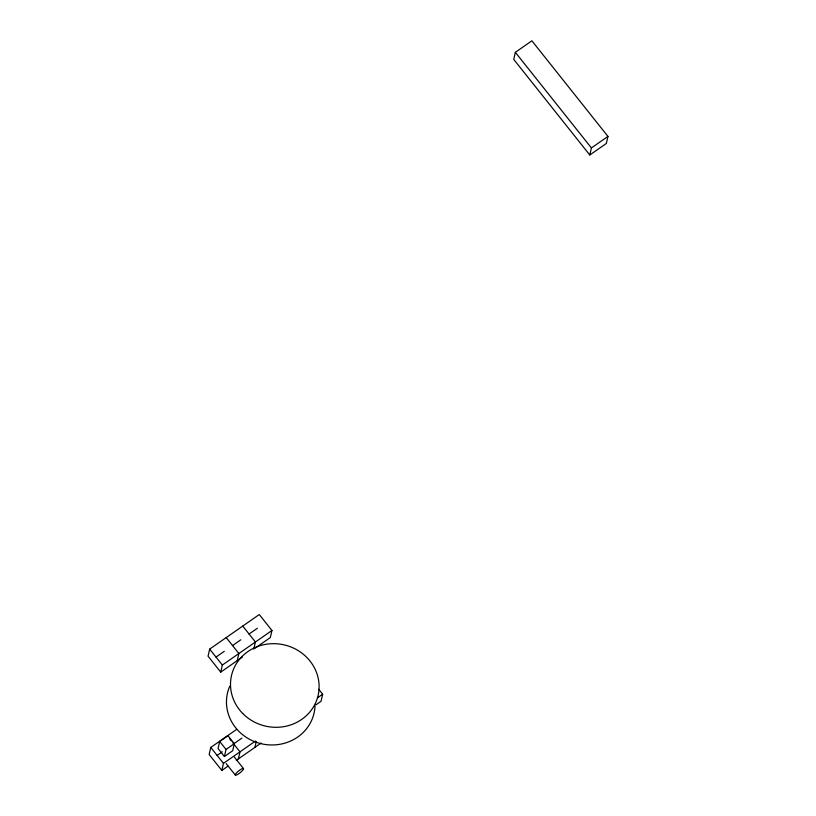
<?xml version="1.0" encoding="UTF-8"?>
<svg xmlns="http://www.w3.org/2000/svg" width="816" height="816" viewBox="0 0 816 816"><rect width="100%" height="100%" fill="white"/><g stroke="black" fill="none" stroke-linecap="round" stroke-linejoin="round"><path stroke-width="1.22" d="M254.827 648.343L270.331 637.541L271.952 630.472L259.274 614.54L209.671 649.118L208.049 656.176L220.728 672.119L242.434 656.992M220.728 672.119L222.35 665.05L271.952 630.472M236.609 729.422L210.773 747.436L209.151 754.504L221.83 770.437L228.031 766.112M237.262 660.593L238.884 653.524L226.205 637.592M219.698 741.469L218.076 748.537L224.41 756.503L232.682 750.74L234.304 743.672L227.96 735.706L219.698 741.469L226.032 749.435L224.41 756.503M221.83 770.437L223.451 763.368L255.49 741.04M253.796 649.067L255.418 641.998L242.74 626.066M238.364 758.911L239.986 751.842L232.856 742.876M254.898 747.385L256.255 741.499M318.699 689.234L322.657 694.212L321.045 701.281L315.874 704.881M515.355 52.326L513.733 59.395L589.795 155.009L606.329 143.483L607.951 136.415L531.889 40.8L515.355 52.326L591.416 147.941L589.795 155.009M591.416 147.941L607.951 136.415M216.005 657.084L224.278 651.321M232.54 645.558L240.812 639.795M249.074 634.032L257.346 628.269M217.107 755.402L222.278 751.801M233.651 743.876L241.913 738.113M226.032 749.435L234.304 743.672M317.495 697.813L322.657 694.212M236.303 760.349L261.1 743.06M209.671 649.118L222.35 665.05M229.684 738.898L231.265 740.887M234.355 757.085L243.484 768.56A5.222 1.173 -38.5 0 1 237.762 774.384A5.222 1.173 -38.5 0 1 236.926 772.456A5.222 1.173 -38.5 0 1 243.525 768.631M226.195 763.613L235.324 775.088M210.773 747.436L223.451 763.368M315.027 706.013A44.441 41.677 12.9 0 1 261.334 743.753A44.441 41.677 12.9 0 1 229.765 686.236M242.709 713.459A44.441 41.677 12.9 0 0 317.302 698.435A44.441 41.677 12.9 0 0 264.415 644.579A44.441 41.677 12.9 0 0 242.709 713.459"/></g></svg>
